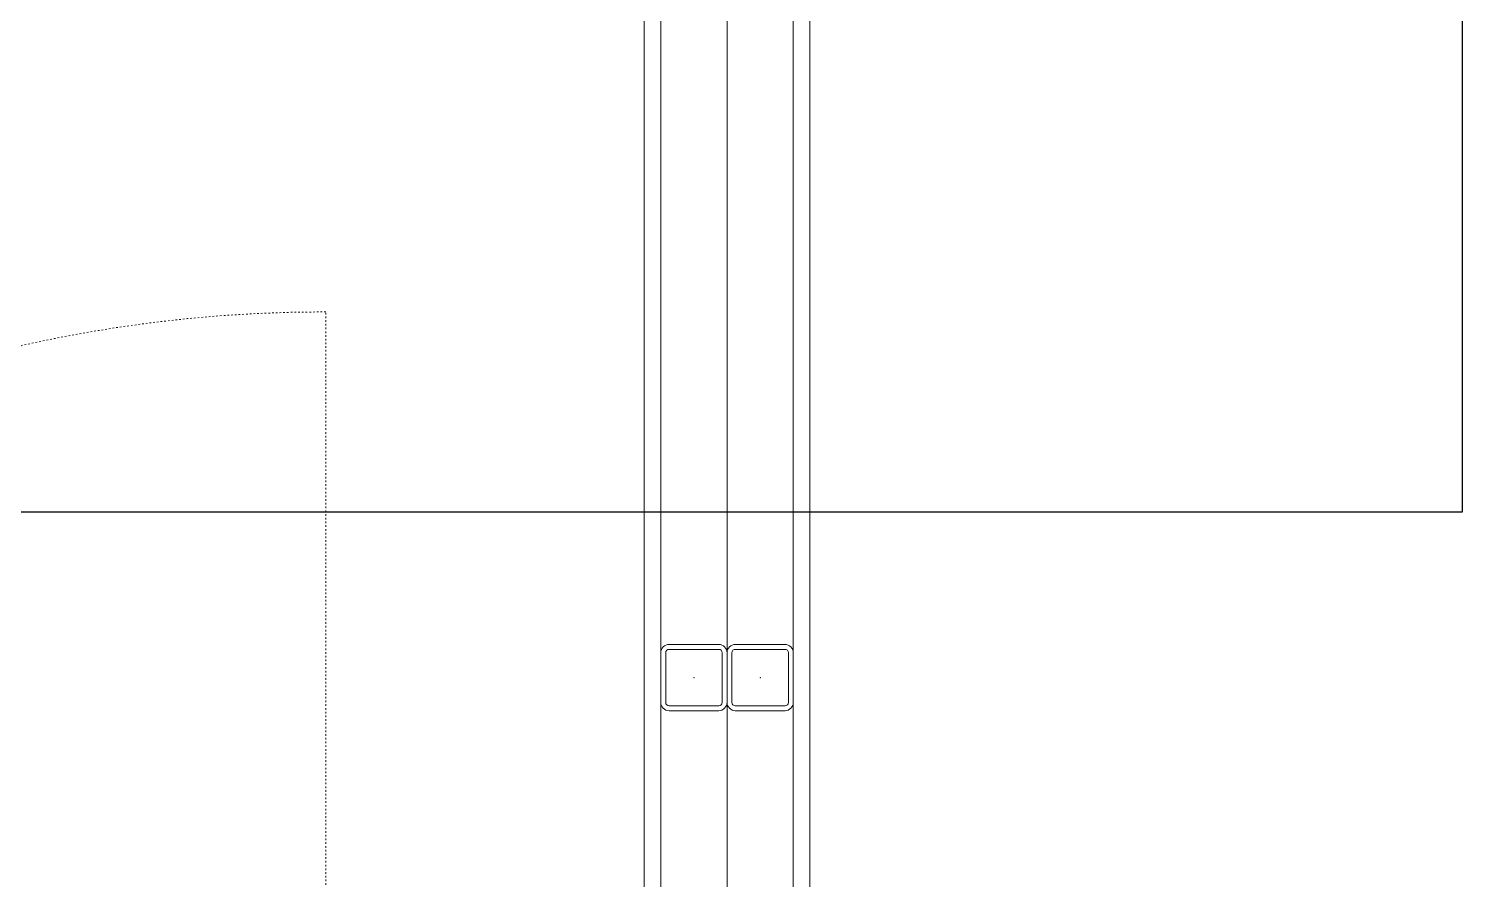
# Model space of a CAD drawing. Extents: x -3709 to 34962, y 0 to 8245.
# Drawn here: x 31383.2 to 31469.7, y 3335.2 to 3386.5 of the extents above; entities that cross this region are included whole.
import ezdxf

# ---------------------------------------------------------------- set-up
doc = ezdxf.new("R2010")
doc.units = 0
doc.linetypes.add('DOT2', pattern=[0.125, 0, -0.125])
doc.layers.get('0').update_dxf_attribs({"color": 9, "lineweight": 9})
for name, color, linetype, lineweight in [('10', 9, 'Continuous', 9), ('11', 9, 'Continuous', 9), ('20', 9, 'DOT2', 9), ('33', 9, 'BATTING', 9), ('E-YAZI', 7, 'Continuous', 30)]:
    doc.layers.add(name, color=color, linetype=linetype, lineweight=lineweight)
doc.linetypes.add('BATTING', pattern='A,0.0001,-0.1,[134,ltypeshp.shx,S=0.1,R=0,X=-0.1,Y=0],-0.2,[134,ltypeshp.shx,S=0.1,R=180,X=0.1,Y=0],-0.1', length=0.4001)

# ---------------------------------------------------------------- blocks, each defined once
blk = doc.blocks.new('Prf-40x40')
for points in [[(1.5, -2), (-1.5, -2, -0.414214), (-2, -1.5), (-2, 1.5, -0.414214), (-1.5, 2), (1.5, 2, -0.414214), (2, 1.5), (2, -1.5, -0.414214)], [(1.5, -1.7), (-1.5, -1.7, -0.414214), (-1.7, -1.5), (-1.7, 1.5, -0.414214), (-1.5, 1.7), (1.5, 1.7, -0.414214), (1.7, 1.5), (1.7, -1.5, -0.414214)]]:
    blk.add_lwpolyline(points, format="xyb", close=True)
blk.add_point((0, 0))
blk = doc.blocks.new('P-AH-01-10')
at = {"layer": '20'}
blk.add_lwpolyline([(-9.87, -13.1), (-91.47, -13.1)], dxfattribs=at)
blk.add_arc((-9.182, -13.217), 82.288, 179.91894, 269.41676, dxfattribs=at)

msp = doc.modelspace()

# ---------------------------------------------------------------- linework, layer by layer
at = {"layer": '11'}
for points in [[(31421.326, 3287.432), (31420.326, 3287.432), (31420.326, 3457.501), (31421.326, 3457.501)], [(31430.326, 3277.432), (31429.326, 3277.432), (31429.326, 3457.432), (31430.326, 3457.432)]]:
    msp.add_lwpolyline(points, close=True, dxfattribs=at)
at = {"layer": '33', "ltscale": 0.3}
msp.add_lwpolyline([(31425.326, 3287.432), (31425.326, 3457.332)], dxfattribs=at)
at = {"layer": 'E-YAZI', "color": 3}
for p, q in [((31469.692, 3432.806), (31469.692, 3357.306)), ((31469.692, 3357.306), (31141.184, 3357.306))]:
    msp.add_line(p, q, dxfattribs=at)

# ---------------------------------------------------------------- block references
at = {"layer": '10', "rotation": 270}
msp.add_blockref('P-AH-01-10', (31414.226, 3277.922), dxfattribs=at)
at = {"layer": '10', "xscale": -1, "rotation": 270}
for p in [(31423.326, 3347.332), (31427.326, 3347.332)]:
    msp.add_blockref('Prf-40x40', p, dxfattribs=at)

doc.saveas('drawing.dxf')
